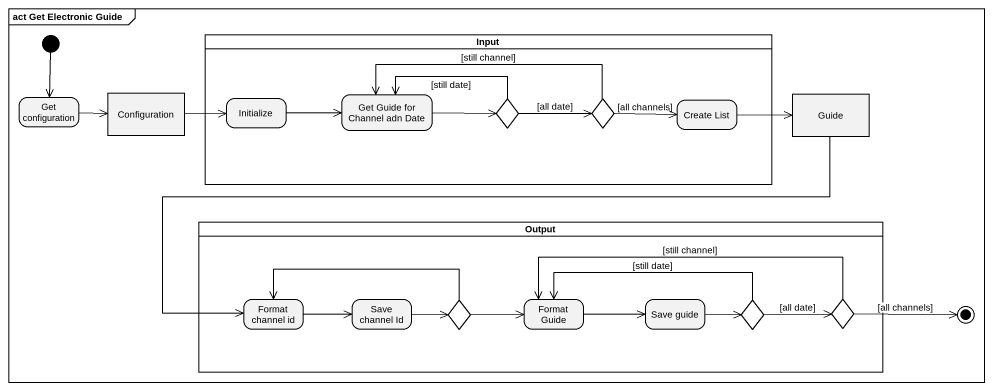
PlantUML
@startuml
mainframe act Get Electronic Guide
hide empty description
state Input <<partition>> {
  state Initialize
  state "Get Guide for Channel adn Date" as Get_Guide_for_Channel_adn
  state choice1 <<choice>>
  state choice2 <<choice>>
  state "Create List" as Create_List
}
state "Get configuration" as Get_configuration
state Configuration <<object>>
state Guide <<object>>
state Output <<partition>> {
  state "Format channel id" as Format_channel_id
  state "Save channel Id" as Save_channel_Id
  state choice3 <<choice>>
  state "Format Guide" as Format_Guide
  state "Save guide" as Save_guide
  state choice4 <<choice>>
  state choice5 <<choice>>
}
state final1 <<end>>
[*] --> Get_configuration
Get_configuration -right-> Configuration
Configuration -right-> Initialize
Initialize -right-> Get_Guide_for_Channel_adn
Get_Guide_for_Channel_adn -right-> choice1
choice1 -left-> Get_Guide_for_Channel_adn : [still date]
choice1 -right-> choice2 : [all date]
choice2 -left-> Get_Guide_for_Channel_adn : [still channel]
choice2 -right-> Create_List : [all channels]
Create_List -right-> Guide
Guide -left-> Format_channel_id
Format_channel_id -right-> Save_channel_Id
Save_channel_Id -right-> choice3
choice3 -left-> Format_channel_id
choice3 -right-> Format_Guide
Format_Guide -right-> Save_guide
Save_guide -right-> choice4
choice4 -left-> Format_Guide : [still date]
choice4 -right-> choice5 : [all date]
choice5 -left-> Format_Guide : [still channel]
choice5 -right-> final1 : [all channels]
@enduml
